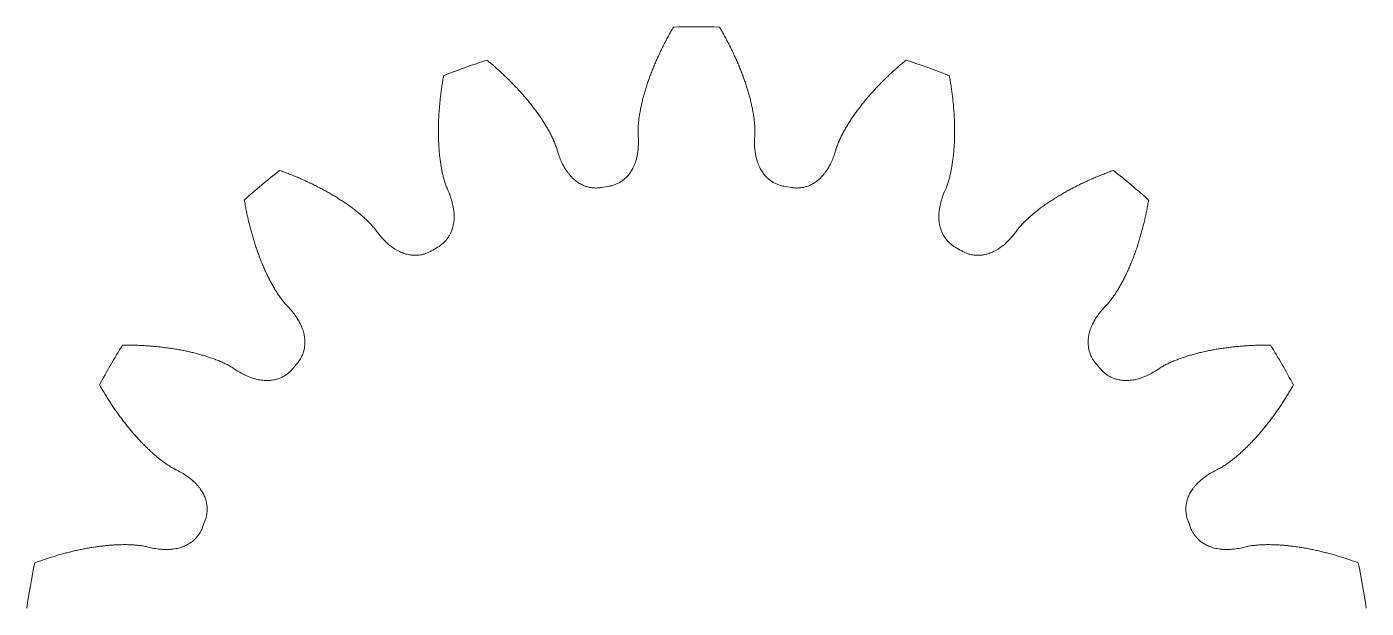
# Model space of a CAD drawing. Header units: millimetres. Extents: x -258 to 255, y -29 to 158.
# Drawn here: x 43.65 to 83.25, y 103.5 to 120.7 of the extents above; entities that cross this region are included whole.
import ezdxf

# ---------------------------------------------------------------- set-up
doc = ezdxf.new("R2010")
doc.units = ezdxf.units.MM
doc.linetypes.add('K5LT_BASIC', pattern=[0])
doc.layers.add('Системный слой', color=7, linetype='Continuous', true_color=0xffffff)

msp = doc.modelspace()

# ---------------------------------------------------------------- linework, layer by layer
at = {"layer": 'Системный слой', "color": 0, "linetype": 'K5LT_BASIC', "lineweight": 9}
for radius, start, end in [(20, 88.0472, 91.9528), (20, 108.0472, 111.9528), (20, 68.0472, 71.9528), (20, 128.0472, 131.9528), (20, 48.0472, 51.9528), (15.5, 99.5903, 100.4097), (15.5, 79.5903, 80.4097), (15.5, 119.5903, 120.4097), (15.5, 59.5903, 60.4097), (20, 148.0472, 151.9528), (20, 28.0472, 31.9528), (15.5, 139.5903, 140.4097), (15.5, 39.5903, 40.4097), (15.5, 159.5903, 160.4097), (15.5, 19.5903, 20.4097), (20, 168.0472, 171.9528), (20, 8.0472, 11.9528)]:
    msp.add_arc((63.449, 100.705), radius, start, end, dxfattribs=at)
for points in [[(61.724, 117.534), (61.722, 117.577), (61.721, 117.62), (61.722, 117.663), (61.722, 117.706), (61.725, 117.749), (61.728, 117.793), (61.731, 117.836), (61.736, 117.88), (61.74, 117.923), (61.745, 117.967), (61.751, 118.01), (61.758, 118.054), (61.764, 118.097), (61.771, 118.141), (61.779, 118.185), (61.787, 118.229), (61.795, 118.273), (61.804, 118.316), (61.813, 118.36), (61.823, 118.404), (61.833, 118.448), (61.844, 118.492), (61.854, 118.536), (61.866, 118.58), (61.877, 118.624), (61.889, 118.668), (61.901, 118.712), (61.914, 118.756), (61.927, 118.8), (61.94, 118.844), (61.953, 118.888), (61.967, 118.932), (61.982, 118.976), (61.996, 119.02), (62.011, 119.065), (62.026, 119.109), (62.042, 119.153), (62.058, 119.197), (62.074, 119.241), (62.09, 119.285), (62.107, 119.329), (62.124, 119.373), (62.141, 119.418), (62.159, 119.462), (62.177, 119.506), (62.195, 119.55), (62.214, 119.594), (62.233, 119.638), (62.252, 119.683), (62.271, 119.727), (62.291, 119.771), (62.311, 119.815), (62.331, 119.859), (62.351, 119.903), (62.372, 119.947), (62.393, 119.991), (62.415, 120.035), (62.436, 120.079), (62.458, 120.123), (62.48, 120.167), (62.503, 120.211), (62.526, 120.255), (62.549, 120.299), (62.572, 120.343), (62.595, 120.387), (62.619, 120.431), (62.643, 120.475), (62.668, 120.518), (62.692, 120.562), (62.717, 120.606), (62.742, 120.65), (62.768, 120.693)], [(65.175, 117.534), (65.177, 117.577), (65.178, 117.62), (65.177, 117.663), (65.176, 117.706), (65.174, 117.749), (65.171, 117.793), (65.167, 117.836), (65.163, 117.88), (65.158, 117.923), (65.153, 117.967), (65.148, 118.01), (65.141, 118.054), (65.135, 118.097), (65.127, 118.141), (65.12, 118.185), (65.112, 118.229), (65.103, 118.273), (65.094, 118.316), (65.085, 118.36), (65.076, 118.404), (65.065, 118.448), (65.055, 118.492), (65.044, 118.536), (65.033, 118.58), (65.022, 118.624), (65.01, 118.668), (64.997, 118.712), (64.985, 118.756), (64.972, 118.8), (64.959, 118.844), (64.945, 118.888), (64.931, 118.932), (64.917, 118.976), (64.903, 119.02), (64.888, 119.065), (64.872, 119.109), (64.857, 119.153), (64.841, 119.197), (64.825, 119.241), (64.809, 119.285), (64.792, 119.329), (64.775, 119.373), (64.757, 119.418), (64.74, 119.462), (64.722, 119.506), (64.704, 119.55), (64.685, 119.594), (64.666, 119.638), (64.647, 119.683), (64.628, 119.727), (64.608, 119.771), (64.588, 119.815), (64.568, 119.859), (64.547, 119.903), (64.527, 119.947), (64.505, 119.991), (64.484, 120.035), (64.462, 120.079), (64.441, 120.123), (64.418, 120.167), (64.396, 120.211), (64.373, 120.255), (64.35, 120.299), (64.327, 120.343), (64.303, 120.387), (64.279, 120.431), (64.255, 120.475), (64.231, 120.518), (64.206, 120.562), (64.182, 120.606), (64.156, 120.65), (64.131, 120.693)], [(59.315, 117.109), (59.302, 117.15), (59.288, 117.191), (59.273, 117.231), (59.257, 117.271), (59.24, 117.311), (59.222, 117.351), (59.205, 117.391), (59.186, 117.43), (59.166, 117.469), (59.147, 117.508), (59.126, 117.547), (59.105, 117.586), (59.084, 117.625), (59.063, 117.664), (59.04, 117.702), (59.018, 117.74), (58.995, 117.779), (58.972, 117.817), (58.948, 117.855), (58.924, 117.893), (58.9, 117.931), (58.875, 117.968), (58.85, 118.006), (58.824, 118.043), (58.798, 118.081), (58.772, 118.118), (58.745, 118.155), (58.719, 118.193), (58.691, 118.23), (58.664, 118.266), (58.636, 118.303), (58.608, 118.34), (58.579, 118.376), (58.551, 118.413), (58.522, 118.449), (58.492, 118.485), (58.463, 118.522), (58.433, 118.558), (58.402, 118.594), (58.372, 118.63), (58.341, 118.665), (58.31, 118.701), (58.278, 118.737), (58.247, 118.772), (58.215, 118.807), (58.183, 118.843), (58.15, 118.878), (58.117, 118.913), (58.084, 118.948), (58.051, 118.983), (58.017, 119.017), (57.984, 119.052), (57.949, 119.086), (57.915, 119.121), (57.88, 119.155), (57.846, 119.189), (57.81, 119.223), (57.775, 119.257), (57.739, 119.291), (57.703, 119.325), (57.667, 119.358), (57.631, 119.392), (57.594, 119.425), (57.557, 119.459), (57.52, 119.492), (57.483, 119.525), (57.445, 119.558), (57.407, 119.591), (57.369, 119.623), (57.331, 119.656), (57.292, 119.689), (57.253, 119.721)], [(67.584, 117.109), (67.597, 117.15), (67.611, 117.191), (67.626, 117.231), (67.641, 117.271), (67.659, 117.311), (67.676, 117.351), (67.694, 117.391), (67.713, 117.43), (67.732, 117.469), (67.752, 117.508), (67.772, 117.547), (67.793, 117.586), (67.814, 117.625), (67.836, 117.664), (67.858, 117.702), (67.881, 117.74), (67.904, 117.779), (67.927, 117.817), (67.951, 117.855), (67.975, 117.893), (67.999, 117.931), (68.024, 117.968), (68.049, 118.006), (68.075, 118.043), (68.101, 118.081), (68.127, 118.118), (68.153, 118.155), (68.18, 118.193), (68.207, 118.23), (68.235, 118.266), (68.263, 118.303), (68.291, 118.34), (68.319, 118.376), (68.348, 118.413), (68.377, 118.449), (68.407, 118.485), (68.436, 118.522), (68.466, 118.558), (68.496, 118.594), (68.527, 118.63), (68.558, 118.665), (68.589, 118.701), (68.62, 118.737), (68.652, 118.772), (68.684, 118.807), (68.716, 118.843), (68.749, 118.878), (68.781, 118.913), (68.815, 118.948), (68.848, 118.983), (68.881, 119.017), (68.915, 119.052), (68.949, 119.086), (68.984, 119.121), (69.018, 119.155), (69.053, 119.189), (69.088, 119.223), (69.124, 119.257), (69.159, 119.291), (69.195, 119.325), (69.231, 119.358), (69.268, 119.392), (69.305, 119.425), (69.341, 119.459), (69.379, 119.492), (69.416, 119.525), (69.454, 119.558), (69.491, 119.591), (69.53, 119.623), (69.568, 119.656), (69.607, 119.689), (69.645, 119.721)], [(56.072, 115.929), (56.055, 115.969), (56.04, 116.009), (56.026, 116.049), (56.012, 116.09), (55.999, 116.132), (55.988, 116.173), (55.976, 116.215), (55.965, 116.258), (55.955, 116.3), (55.944, 116.343), (55.935, 116.386), (55.926, 116.429), (55.917, 116.472), (55.909, 116.516), (55.901, 116.559), (55.894, 116.603), (55.887, 116.647), (55.88, 116.691), (55.874, 116.736), (55.868, 116.78), (55.862, 116.825), (55.857, 116.87), (55.852, 116.915), (55.848, 116.96), (55.843, 117.005), (55.839, 117.051), (55.836, 117.096), (55.832, 117.142), (55.83, 117.188), (55.827, 117.234), (55.825, 117.28), (55.823, 117.326), (55.821, 117.372), (55.819, 117.419), (55.818, 117.465), (55.818, 117.512), (55.817, 117.559), (55.817, 117.606), (55.817, 117.653), (55.817, 117.7), (55.818, 117.747), (55.819, 117.794), (55.82, 117.842), (55.821, 117.889), (55.823, 117.937), (55.825, 117.985), (55.828, 118.032), (55.83, 118.08), (55.833, 118.128), (55.836, 118.176), (55.84, 118.224), (55.843, 118.273), (55.847, 118.321), (55.852, 118.37), (55.856, 118.418), (55.861, 118.467), (55.866, 118.515), (55.871, 118.564), (55.877, 118.613), (55.882, 118.662), (55.888, 118.711), (55.895, 118.76), (55.901, 118.809), (55.908, 118.858), (55.915, 118.908), (55.923, 118.957), (55.93, 119.007), (55.938, 119.056), (55.947, 119.106), (55.955, 119.155), (55.963, 119.205), (55.973, 119.255)], [(70.827, 115.929), (70.843, 115.969), (70.859, 116.009), (70.873, 116.049), (70.887, 116.09), (70.899, 116.132), (70.911, 116.173), (70.923, 116.215), (70.934, 116.258), (70.944, 116.3), (70.954, 116.343), (70.964, 116.386), (70.973, 116.429), (70.982, 116.472), (70.99, 116.516), (70.997, 116.559), (71.005, 116.603), (71.012, 116.647), (71.019, 116.691), (71.025, 116.736), (71.031, 116.78), (71.036, 116.825), (71.042, 116.87), (71.047, 116.915), (71.051, 116.96), (71.056, 117.005), (71.059, 117.051), (71.063, 117.096), (71.066, 117.142), (71.069, 117.188), (71.072, 117.234), (71.074, 117.28), (71.076, 117.326), (71.078, 117.372), (71.079, 117.419), (71.08, 117.465), (71.081, 117.512), (71.082, 117.559), (71.082, 117.606), (71.082, 117.653), (71.082, 117.7), (71.081, 117.747), (71.08, 117.794), (71.079, 117.842), (71.077, 117.889), (71.075, 117.937), (71.073, 117.985), (71.071, 118.032), (71.068, 118.08), (71.066, 118.128), (71.063, 118.176), (71.059, 118.224), (71.055, 118.273), (71.052, 118.321), (71.047, 118.37), (71.043, 118.418), (71.038, 118.467), (71.033, 118.515), (71.028, 118.564), (71.022, 118.613), (71.016, 118.662), (71.01, 118.711), (71.004, 118.76), (70.997, 118.809), (70.991, 118.858), (70.983, 118.908), (70.976, 118.957), (70.968, 119.007), (70.96, 119.056), (70.952, 119.106), (70.944, 119.155), (70.935, 119.205), (70.926, 119.255)], [(61.724, 117.534), (61.731, 117.453), (61.735, 117.372), (61.734, 117.291), (61.734, 117.23), (61.731, 117.169), (61.726, 117.108), (61.722, 117.06), (61.716, 117.011), (61.709, 116.963), (61.702, 116.923), (61.695, 116.884), (61.686, 116.844), (61.678, 116.811), (61.669, 116.777), (61.659, 116.744), (61.65, 116.715), (61.64, 116.686), (61.629, 116.657), (61.619, 116.632), (61.609, 116.606), (61.598, 116.581), (61.587, 116.558), (61.576, 116.535), (61.564, 116.513), (61.553, 116.492), (61.541, 116.471), (61.529, 116.451), (61.518, 116.432), (61.506, 116.414), (61.493, 116.395), (61.481, 116.378), (61.468, 116.361), (61.455, 116.344), (61.443, 116.328), (61.43, 116.313), (61.416, 116.298), (61.403, 116.283), (61.39, 116.269), (61.376, 116.255), (61.362, 116.241), (61.348, 116.228), (61.334, 116.215), (61.32, 116.203), (61.306, 116.191), (61.292, 116.179), (61.277, 116.168), (61.263, 116.157), (61.248, 116.146), (61.233, 116.136), (61.218, 116.126), (61.203, 116.117), (61.188, 116.107), (61.173, 116.098), (61.158, 116.09), (61.142, 116.081), (61.127, 116.073), (61.111, 116.066), (61.095, 116.058), (61.08, 116.051), (61.064, 116.045), (61.048, 116.038), (61.032, 116.032), (61.015, 116.026), (60.999, 116.021), (60.983, 116.016), (60.967, 116.011), (60.95, 116.006), (60.934, 116.002), (60.917, 115.998), (60.901, 115.994), (60.884, 115.991), (60.867, 115.988)], [(65.175, 117.534), (65.168, 117.453), (65.164, 117.372), (65.165, 117.291), (65.165, 117.23), (65.167, 117.169), (65.173, 117.108), (65.177, 117.06), (65.182, 117.011), (65.19, 116.963), (65.196, 116.923), (65.204, 116.884), (65.213, 116.844), (65.221, 116.811), (65.23, 116.777), (65.24, 116.744), (65.249, 116.715), (65.259, 116.686), (65.27, 116.657), (65.279, 116.632), (65.29, 116.606), (65.301, 116.581), (65.312, 116.558), (65.323, 116.535), (65.335, 116.513), (65.346, 116.492), (65.357, 116.471), (65.37, 116.451), (65.381, 116.432), (65.393, 116.414), (65.406, 116.395), (65.418, 116.378), (65.431, 116.361), (65.444, 116.344), (65.456, 116.328), (65.469, 116.313), (65.483, 116.298), (65.496, 116.283), (65.509, 116.269), (65.523, 116.255), (65.536, 116.241), (65.55, 116.228), (65.564, 116.215), (65.578, 116.203), (65.593, 116.191), (65.607, 116.179), (65.621, 116.168), (65.636, 116.157), (65.651, 116.146), (65.665, 116.136), (65.68, 116.126), (65.695, 116.117), (65.71, 116.107), (65.726, 116.098), (65.741, 116.09), (65.756, 116.081), (65.772, 116.073), (65.788, 116.066), (65.803, 116.058), (65.819, 116.051), (65.835, 116.045), (65.851, 116.038), (65.867, 116.032), (65.883, 116.026), (65.899, 116.021), (65.916, 116.016), (65.932, 116.011), (65.949, 116.006), (65.965, 116.002), (65.982, 115.998), (65.998, 115.994), (66.015, 115.991), (66.032, 115.988)], [(59.315, 117.109), (59.336, 117.031), (59.36, 116.953), (59.388, 116.877), (59.41, 116.82), (59.433, 116.763), (59.458, 116.708), (59.479, 116.664), (59.501, 116.62), (59.524, 116.578), (59.544, 116.543), (59.565, 116.508), (59.587, 116.474), (59.606, 116.445), (59.625, 116.417), (59.646, 116.389), (59.665, 116.365), (59.684, 116.341), (59.704, 116.318), (59.722, 116.297), (59.74, 116.277), (59.76, 116.257), (59.777, 116.239), (59.795, 116.221), (59.814, 116.204), (59.832, 116.188), (59.85, 116.173), (59.868, 116.158), (59.885, 116.145), (59.903, 116.131), (59.921, 116.118), (59.939, 116.106), (59.956, 116.094), (59.974, 116.083), (59.992, 116.073), (60.009, 116.062), (60.027, 116.053), (60.044, 116.043), (60.062, 116.034), (60.08, 116.026), (60.097, 116.018), (60.114, 116.01), (60.132, 116.003), (60.149, 115.996), (60.167, 115.99), (60.184, 115.984), (60.202, 115.978), (60.219, 115.973), (60.237, 115.968), (60.254, 115.963), (60.271, 115.959), (60.289, 115.955), (60.306, 115.952), (60.324, 115.948), (60.341, 115.946), (60.358, 115.943), (60.376, 115.941), (60.393, 115.939), (60.41, 115.937), (60.427, 115.936), (60.445, 115.936), (60.462, 115.935), (60.479, 115.935), (60.496, 115.935), (60.513, 115.935), (60.53, 115.936), (60.548, 115.937), (60.564, 115.938), (60.581, 115.94), (60.598, 115.942), (60.615, 115.944), (60.632, 115.947), (60.649, 115.95)], [(67.584, 117.109), (67.563, 117.031), (67.538, 116.953), (67.51, 116.877), (67.489, 116.82), (67.466, 116.763), (67.44, 116.708), (67.42, 116.664), (67.398, 116.62), (67.374, 116.578), (67.355, 116.543), (67.334, 116.508), (67.312, 116.474), (67.293, 116.445), (67.273, 116.417), (67.252, 116.389), (67.234, 116.365), (67.215, 116.341), (67.195, 116.318), (67.177, 116.297), (67.158, 116.277), (67.139, 116.257), (67.121, 116.239), (67.103, 116.221), (67.084, 116.204), (67.067, 116.188), (67.049, 116.173), (67.031, 116.158), (67.013, 116.145), (66.995, 116.131), (66.977, 116.118), (66.96, 116.106), (66.942, 116.094), (66.924, 116.083), (66.907, 116.073), (66.89, 116.062), (66.872, 116.053), (66.854, 116.043), (66.837, 116.034), (66.819, 116.026), (66.802, 116.018), (66.784, 116.01), (66.767, 116.003), (66.749, 115.996), (66.732, 115.99), (66.714, 115.984), (66.697, 115.978), (66.68, 115.973), (66.662, 115.968), (66.645, 115.963), (66.627, 115.959), (66.61, 115.955), (66.593, 115.952), (66.575, 115.948), (66.558, 115.946), (66.54, 115.943), (66.523, 115.941), (66.506, 115.939), (66.489, 115.937), (66.471, 115.936), (66.454, 115.936), (66.437, 115.935), (66.42, 115.935), (66.402, 115.935), (66.385, 115.935), (66.368, 115.936), (66.351, 115.937), (66.334, 115.938), (66.317, 115.94), (66.3, 115.942), (66.284, 115.944), (66.267, 115.947), (66.25, 115.95)], [(53.954, 114.706), (53.928, 114.74), (53.901, 114.774), (53.872, 114.806), (53.844, 114.839), (53.814, 114.87), (53.784, 114.901), (53.754, 114.933), (53.723, 114.963), (53.691, 114.993), (53.659, 115.023), (53.627, 115.053), (53.594, 115.082), (53.561, 115.112), (53.527, 115.141), (53.493, 115.169), (53.459, 115.198), (53.424, 115.226), (53.389, 115.253), (53.354, 115.281), (53.318, 115.309), (53.282, 115.336), (53.246, 115.363), (53.21, 115.389), (53.173, 115.416), (53.136, 115.442), (53.098, 115.468), (53.061, 115.494), (53.023, 115.52), (52.985, 115.545), (52.946, 115.57), (52.907, 115.596), (52.868, 115.62), (52.829, 115.645), (52.79, 115.67), (52.75, 115.694), (52.71, 115.718), (52.67, 115.742), (52.629, 115.765), (52.588, 115.789), (52.547, 115.812), (52.506, 115.835), (52.465, 115.858), (52.423, 115.881), (52.381, 115.903), (52.339, 115.925), (52.297, 115.947), (52.254, 115.969), (52.211, 115.991), (52.168, 116.013), (52.125, 116.034), (52.082, 116.055), (52.038, 116.076), (51.994, 116.097), (51.95, 116.117), (51.906, 116.138), (51.861, 116.158), (51.817, 116.178), (51.772, 116.198), (51.727, 116.217), (51.682, 116.237), (51.636, 116.256), (51.59, 116.275), (51.545, 116.294), (51.498, 116.313), (51.452, 116.331), (51.406, 116.349), (51.359, 116.367), (51.312, 116.385), (51.265, 116.403), (51.218, 116.421), (51.171, 116.438), (51.123, 116.455)], [(72.945, 114.706), (72.971, 114.74), (72.998, 114.774), (73.026, 114.806), (73.055, 114.839), (73.084, 114.87), (73.115, 114.901), (73.145, 114.933), (73.176, 114.963), (73.208, 114.993), (73.24, 115.023), (73.272, 115.053), (73.305, 115.082), (73.338, 115.112), (73.372, 115.141), (73.406, 115.169), (73.44, 115.198), (73.475, 115.226), (73.51, 115.253), (73.545, 115.281), (73.58, 115.309), (73.616, 115.336), (73.653, 115.363), (73.689, 115.389), (73.726, 115.416), (73.763, 115.442), (73.8, 115.468), (73.838, 115.494), (73.876, 115.52), (73.914, 115.545), (73.953, 115.57), (73.991, 115.596), (74.03, 115.62), (74.07, 115.645), (74.109, 115.67), (74.149, 115.694), (74.189, 115.718), (74.229, 115.742), (74.27, 115.765), (74.31, 115.789), (74.351, 115.812), (74.393, 115.835), (74.434, 115.858), (74.476, 115.881), (74.518, 115.903), (74.56, 115.925), (74.602, 115.947), (74.645, 115.969), (74.687, 115.991), (74.73, 116.013), (74.774, 116.034), (74.817, 116.055), (74.861, 116.076), (74.905, 116.097), (74.949, 116.117), (74.993, 116.138), (75.037, 116.158), (75.082, 116.178), (75.127, 116.198), (75.172, 116.217), (75.217, 116.237), (75.263, 116.256), (75.308, 116.275), (75.354, 116.294), (75.4, 116.313), (75.447, 116.331), (75.493, 116.349), (75.54, 116.367), (75.586, 116.385), (75.633, 116.403), (75.681, 116.421), (75.728, 116.438), (75.776, 116.455)], [(56.072, 115.929), (56.107, 115.855), (56.137, 115.78), (56.165, 115.704), (56.185, 115.647), (56.204, 115.588), (56.22, 115.529), (56.233, 115.482), (56.244, 115.435), (56.253, 115.387), (56.261, 115.348), (56.267, 115.308), (56.272, 115.268), (56.276, 115.234), (56.279, 115.199), (56.281, 115.164), (56.283, 115.134), (56.283, 115.103), (56.283, 115.073), (56.282, 115.045), (56.281, 115.018), (56.279, 114.99), (56.277, 114.965), (56.275, 114.94), (56.271, 114.915), (56.268, 114.891), (56.264, 114.868), (56.259, 114.845), (56.255, 114.823), (56.25, 114.801), (56.244, 114.78), (56.239, 114.76), (56.233, 114.739), (56.226, 114.719), (56.22, 114.7), (56.213, 114.681), (56.206, 114.662), (56.198, 114.644), (56.191, 114.625), (56.182, 114.608), (56.174, 114.59), (56.166, 114.573), (56.157, 114.556), (56.148, 114.54), (56.139, 114.524), (56.129, 114.508), (56.12, 114.493), (56.11, 114.477), (56.099, 114.462), (56.089, 114.448), (56.079, 114.433), (56.068, 114.419), (56.057, 114.405), (56.045, 114.391), (56.034, 114.378), (56.022, 114.365), (56.011, 114.352), (55.998, 114.34), (55.986, 114.327), (55.974, 114.315), (55.961, 114.304), (55.948, 114.292), (55.935, 114.281), (55.922, 114.27), (55.909, 114.259), (55.895, 114.249), (55.881, 114.239), (55.868, 114.229), (55.853, 114.219), (55.839, 114.21), (55.825, 114.201), (55.81, 114.192), (55.796, 114.183)], [(70.827, 115.929), (70.792, 115.855), (70.761, 115.78), (70.734, 115.704), (70.714, 115.647), (70.695, 115.588), (70.679, 115.529), (70.666, 115.482), (70.655, 115.435), (70.646, 115.387), (70.638, 115.348), (70.632, 115.308), (70.627, 115.268), (70.623, 115.234), (70.62, 115.199), (70.618, 115.164), (70.616, 115.134), (70.616, 115.103), (70.616, 115.073), (70.616, 115.045), (70.617, 115.018), (70.619, 114.99), (70.621, 114.965), (70.624, 114.94), (70.628, 114.915), (70.631, 114.891), (70.635, 114.868), (70.639, 114.845), (70.644, 114.823), (70.649, 114.801), (70.654, 114.78), (70.66, 114.76), (70.666, 114.739), (70.672, 114.719), (70.679, 114.7), (70.686, 114.681), (70.693, 114.662), (70.7, 114.644), (70.708, 114.625), (70.716, 114.608), (70.724, 114.59), (70.733, 114.573), (70.742, 114.556), (70.751, 114.54), (70.76, 114.524), (70.77, 114.508), (70.779, 114.493), (70.789, 114.477), (70.799, 114.462), (70.81, 114.448), (70.82, 114.433), (70.831, 114.419), (70.842, 114.405), (70.853, 114.391), (70.865, 114.378), (70.876, 114.365), (70.888, 114.352), (70.9, 114.34), (70.913, 114.327), (70.925, 114.315), (70.938, 114.304), (70.95, 114.292), (70.963, 114.281), (70.977, 114.27), (70.99, 114.259), (71.004, 114.249), (71.017, 114.239), (71.031, 114.229), (71.045, 114.219), (71.06, 114.21), (71.074, 114.201), (71.088, 114.192), (71.103, 114.183)], [(51.31, 112.488), (51.281, 112.519), (51.253, 112.552), (51.226, 112.585), (51.198, 112.619), (51.172, 112.653), (51.147, 112.688), (51.122, 112.724), (51.097, 112.76), (51.073, 112.796), (51.048, 112.833), (51.025, 112.87), (51.002, 112.907), (50.979, 112.945), (50.956, 112.983), (50.934, 113.022), (50.912, 113.06), (50.89, 113.099), (50.869, 113.139), (50.848, 113.178), (50.827, 113.218), (50.806, 113.258), (50.786, 113.298), (50.766, 113.339), (50.746, 113.38), (50.727, 113.421), (50.708, 113.462), (50.689, 113.504), (50.67, 113.546), (50.652, 113.588), (50.634, 113.63), (50.615, 113.673), (50.598, 113.715), (50.58, 113.758), (50.563, 113.801), (50.546, 113.845), (50.53, 113.888), (50.513, 113.932), (50.497, 113.976), (50.481, 114.02), (50.465, 114.065), (50.449, 114.109), (50.434, 114.154), (50.419, 114.199), (50.404, 114.244), (50.39, 114.289), (50.375, 114.335), (50.361, 114.381), (50.347, 114.427), (50.333, 114.473), (50.32, 114.519), (50.307, 114.565), (50.293, 114.612), (50.281, 114.659), (50.268, 114.706), (50.256, 114.753), (50.243, 114.8), (50.232, 114.848), (50.22, 114.895), (50.208, 114.943), (50.197, 114.991), (50.186, 115.039), (50.175, 115.087), (50.165, 115.136), (50.154, 115.184), (50.144, 115.233), (50.134, 115.282), (50.124, 115.331), (50.115, 115.38), (50.106, 115.43), (50.096, 115.479), (50.088, 115.529), (50.079, 115.579)], [(75.589, 112.488), (75.618, 112.519), (75.646, 112.552), (75.673, 112.585), (75.7, 112.619), (75.726, 112.653), (75.752, 112.688), (75.777, 112.724), (75.802, 112.76), (75.826, 112.796), (75.85, 112.833), (75.874, 112.87), (75.897, 112.907), (75.92, 112.945), (75.943, 112.983), (75.965, 113.022), (75.987, 113.06), (76.009, 113.099), (76.03, 113.139), (76.051, 113.178), (76.072, 113.218), (76.092, 113.258), (76.113, 113.298), (76.133, 113.339), (76.152, 113.38), (76.172, 113.421), (76.191, 113.462), (76.21, 113.504), (76.229, 113.546), (76.247, 113.588), (76.265, 113.63), (76.283, 113.673), (76.301, 113.715), (76.318, 113.758), (76.336, 113.801), (76.353, 113.845), (76.369, 113.888), (76.386, 113.932), (76.402, 113.976), (76.418, 114.02), (76.434, 114.065), (76.449, 114.109), (76.465, 114.154), (76.48, 114.199), (76.495, 114.244), (76.509, 114.289), (76.524, 114.335), (76.538, 114.381), (76.552, 114.427), (76.566, 114.473), (76.579, 114.519), (76.592, 114.565), (76.605, 114.612), (76.618, 114.659), (76.631, 114.706), (76.643, 114.753), (76.655, 114.8), (76.667, 114.848), (76.679, 114.895), (76.69, 114.943), (76.702, 114.991), (76.713, 115.039), (76.724, 115.087), (76.734, 115.136), (76.745, 115.184), (76.755, 115.233), (76.765, 115.282), (76.774, 115.331), (76.784, 115.38), (76.793, 115.43), (76.802, 115.479), (76.811, 115.529), (76.82, 115.579)], [(53.954, 114.706), (54, 114.639), (54.05, 114.575), (54.102, 114.513), (54.142, 114.467), (54.183, 114.421), (54.226, 114.378), (54.26, 114.344), (54.295, 114.31), (54.332, 114.278), (54.363, 114.252), (54.394, 114.226), (54.426, 114.202), (54.454, 114.182), (54.482, 114.162), (54.511, 114.143), (54.537, 114.126), (54.563, 114.11), (54.59, 114.095), (54.614, 114.082), (54.638, 114.069), (54.663, 114.057), (54.686, 114.046), (54.709, 114.036), (54.732, 114.026), (54.754, 114.017), (54.776, 114.009), (54.799, 114.002), (54.82, 113.995), (54.841, 113.988), (54.862, 113.982), (54.883, 113.977), (54.904, 113.972), (54.924, 113.967), (54.944, 113.963), (54.964, 113.96), (54.984, 113.957), (55.004, 113.954), (55.023, 113.951), (55.043, 113.95), (55.062, 113.948), (55.081, 113.947), (55.1, 113.946), (55.118, 113.946), (55.137, 113.945), (55.156, 113.946), (55.174, 113.946), (55.192, 113.947), (55.21, 113.949), (55.228, 113.95), (55.246, 113.952), (55.264, 113.955), (55.281, 113.957), (55.298, 113.96), (55.316, 113.963), (55.333, 113.967), (55.35, 113.971), (55.367, 113.975), (55.384, 113.979), (55.4, 113.984), (55.417, 113.989), (55.433, 113.995), (55.449, 114), (55.465, 114.006), (55.481, 114.012), (55.497, 114.019), (55.513, 114.026), (55.528, 114.033), (55.544, 114.04), (55.559, 114.048), (55.574, 114.056), (55.589, 114.064), (55.604, 114.073)], [(72.945, 114.706), (72.899, 114.639), (72.849, 114.575), (72.797, 114.513), (72.757, 114.467), (72.716, 114.421), (72.673, 114.378), (72.639, 114.344), (72.603, 114.31), (72.567, 114.278), (72.536, 114.252), (72.505, 114.226), (72.473, 114.202), (72.445, 114.182), (72.417, 114.162), (72.387, 114.143), (72.362, 114.126), (72.336, 114.11), (72.309, 114.095), (72.285, 114.082), (72.261, 114.069), (72.236, 114.057), (72.213, 114.046), (72.19, 114.036), (72.166, 114.026), (72.145, 114.017), (72.122, 114.009), (72.1, 114.002), (72.079, 113.995), (72.058, 113.988), (72.036, 113.982), (72.016, 113.977), (71.995, 113.972), (71.975, 113.967), (71.955, 113.963), (71.935, 113.96), (71.915, 113.957), (71.895, 113.954), (71.876, 113.951), (71.856, 113.95), (71.837, 113.948), (71.818, 113.947), (71.799, 113.946), (71.78, 113.946), (71.762, 113.945), (71.743, 113.946), (71.725, 113.946), (71.707, 113.947), (71.689, 113.949), (71.671, 113.95), (71.653, 113.952), (71.635, 113.955), (71.618, 113.957), (71.6, 113.96), (71.583, 113.963), (71.566, 113.967), (71.549, 113.971), (71.532, 113.975), (71.515, 113.979), (71.498, 113.984), (71.482, 113.989), (71.466, 113.995), (71.449, 114), (71.433, 114.006), (71.417, 114.012), (71.402, 114.019), (71.386, 114.026), (71.37, 114.033), (71.355, 114.04), (71.34, 114.048), (71.325, 114.056), (71.31, 114.064), (71.295, 114.073)], [(51.31, 112.488), (51.368, 112.43), (51.422, 112.37), (51.474, 112.308), (51.513, 112.261), (51.551, 112.213), (51.586, 112.163), (51.614, 112.123), (51.64, 112.082), (51.665, 112.041), (51.686, 112.006), (51.706, 111.971), (51.724, 111.935), (51.74, 111.904), (51.754, 111.873), (51.768, 111.841), (51.78, 111.813), (51.791, 111.784), (51.801, 111.755), (51.81, 111.729), (51.818, 111.703), (51.826, 111.676), (51.833, 111.652), (51.839, 111.627), (51.844, 111.603), (51.849, 111.58), (51.853, 111.556), (51.857, 111.533), (51.86, 111.511), (51.863, 111.489), (51.865, 111.467), (51.867, 111.446), (51.868, 111.425), (51.869, 111.404), (51.869, 111.383), (51.87, 111.363), (51.869, 111.343), (51.868, 111.323), (51.867, 111.303), (51.866, 111.284), (51.864, 111.265), (51.862, 111.246), (51.859, 111.227), (51.857, 111.209), (51.853, 111.19), (51.85, 111.172), (51.846, 111.154), (51.842, 111.136), (51.837, 111.119), (51.833, 111.101), (51.828, 111.084), (51.822, 111.067), (51.817, 111.05), (51.811, 111.034), (51.805, 111.017), (51.798, 111.001), (51.792, 110.985), (51.784, 110.969), (51.777, 110.953), (51.77, 110.938), (51.762, 110.922), (51.754, 110.907), (51.745, 110.892), (51.736, 110.877), (51.728, 110.863), (51.718, 110.848), (51.709, 110.834), (51.699, 110.82), (51.689, 110.806), (51.679, 110.792), (51.669, 110.779), (51.658, 110.766), (51.647, 110.753)], [(75.589, 112.488), (75.531, 112.43), (75.476, 112.37), (75.425, 112.308), (75.386, 112.261), (75.348, 112.213), (75.313, 112.163), (75.285, 112.123), (75.258, 112.082), (75.233, 112.041), (75.213, 112.006), (75.193, 111.971), (75.175, 111.935), (75.159, 111.904), (75.144, 111.873), (75.131, 111.841), (75.119, 111.813), (75.108, 111.784), (75.098, 111.755), (75.089, 111.729), (75.08, 111.703), (75.073, 111.676), (75.066, 111.652), (75.06, 111.627), (75.055, 111.603), (75.05, 111.58), (75.045, 111.556), (75.042, 111.533), (75.039, 111.511), (75.036, 111.489), (75.034, 111.467), (75.032, 111.446), (75.031, 111.425), (75.03, 111.404), (75.029, 111.383), (75.029, 111.363), (75.03, 111.343), (75.03, 111.323), (75.031, 111.303), (75.033, 111.284), (75.035, 111.265), (75.037, 111.246), (75.04, 111.227), (75.042, 111.209), (75.045, 111.19), (75.049, 111.172), (75.053, 111.154), (75.057, 111.136), (75.061, 111.119), (75.066, 111.101), (75.071, 111.084), (75.076, 111.067), (75.082, 111.05), (75.088, 111.034), (75.094, 111.017), (75.1, 111.001), (75.107, 110.985), (75.114, 110.969), (75.122, 110.953), (75.129, 110.938), (75.137, 110.922), (75.145, 110.907), (75.154, 110.892), (75.162, 110.877), (75.171, 110.863), (75.18, 110.848), (75.19, 110.834), (75.199, 110.82), (75.209, 110.806), (75.22, 110.792), (75.23, 110.779), (75.24, 110.766), (75.252, 110.753)], [(49.738, 110.614), (49.702, 110.637), (49.665, 110.659), (49.627, 110.68), (49.589, 110.701), (49.551, 110.72), (49.512, 110.739), (49.472, 110.758), (49.433, 110.776), (49.393, 110.794), (49.352, 110.811), (49.312, 110.828), (49.271, 110.844), (49.23, 110.861), (49.188, 110.876), (49.146, 110.891), (49.105, 110.907), (49.062, 110.921), (49.02, 110.935), (48.977, 110.949), (48.935, 110.963), (48.892, 110.976), (48.848, 110.989), (48.805, 111.002), (48.761, 111.014), (48.717, 111.026), (48.673, 111.038), (48.629, 111.049), (48.585, 111.06), (48.54, 111.071), (48.495, 111.082), (48.45, 111.092), (48.405, 111.102), (48.36, 111.112), (48.314, 111.121), (48.269, 111.13), (48.223, 111.139), (48.177, 111.148), (48.131, 111.156), (48.084, 111.164), (48.038, 111.172), (47.991, 111.18), (47.945, 111.187), (47.898, 111.194), (47.851, 111.201), (47.803, 111.207), (47.756, 111.214), (47.709, 111.22), (47.661, 111.225), (47.613, 111.231), (47.565, 111.236), (47.517, 111.241), (47.469, 111.246), (47.421, 111.251), (47.372, 111.255), (47.324, 111.259), (47.275, 111.263), (47.226, 111.266), (47.177, 111.269), (47.128, 111.272), (47.079, 111.275), (47.03, 111.278), (46.98, 111.28), (46.931, 111.282), (46.881, 111.284), (46.831, 111.285), (46.781, 111.287), (46.731, 111.288), (46.681, 111.289), (46.631, 111.289), (46.581, 111.289), (46.53, 111.29), (46.48, 111.289)], [(77.161, 110.614), (77.197, 110.637), (77.234, 110.659), (77.272, 110.68), (77.309, 110.701), (77.348, 110.72), (77.387, 110.739), (77.426, 110.758), (77.466, 110.776), (77.506, 110.794), (77.546, 110.811), (77.587, 110.828), (77.628, 110.844), (77.669, 110.861), (77.711, 110.876), (77.752, 110.891), (77.794, 110.907), (77.836, 110.921), (77.879, 110.935), (77.921, 110.949), (77.964, 110.963), (78.007, 110.976), (78.051, 110.989), (78.094, 111.002), (78.138, 111.014), (78.182, 111.026), (78.226, 111.038), (78.27, 111.049), (78.314, 111.06), (78.359, 111.071), (78.404, 111.082), (78.449, 111.092), (78.494, 111.102), (78.539, 111.112), (78.585, 111.121), (78.63, 111.13), (78.676, 111.139), (78.722, 111.148), (78.768, 111.156), (78.814, 111.164), (78.861, 111.172), (78.907, 111.18), (78.954, 111.187), (79.001, 111.194), (79.048, 111.201), (79.095, 111.207), (79.143, 111.214), (79.19, 111.22), (79.238, 111.225), (79.286, 111.231), (79.333, 111.236), (79.381, 111.241), (79.43, 111.246), (79.478, 111.251), (79.526, 111.255), (79.575, 111.259), (79.624, 111.263), (79.672, 111.266), (79.721, 111.269), (79.771, 111.272), (79.82, 111.275), (79.869, 111.278), (79.918, 111.28), (79.968, 111.282), (80.018, 111.284), (80.067, 111.285), (80.117, 111.287), (80.167, 111.288), (80.218, 111.289), (80.268, 111.289), (80.318, 111.289), (80.369, 111.29), (80.419, 111.289)], [(49.738, 110.614), (49.804, 110.567), (49.873, 110.524), (49.943, 110.483), (49.996, 110.453), (50.05, 110.425), (50.105, 110.399), (50.149, 110.378), (50.194, 110.359), (50.24, 110.341), (50.277, 110.327), (50.315, 110.314), (50.354, 110.302), (50.387, 110.292), (50.421, 110.283), (50.454, 110.275), (50.484, 110.268), (50.514, 110.262), (50.544, 110.257), (50.571, 110.253), (50.599, 110.249), (50.626, 110.247), (50.651, 110.244), (50.677, 110.242), (50.702, 110.241), (50.725, 110.241), (50.749, 110.24), (50.773, 110.241), (50.795, 110.242), (50.817, 110.243), (50.839, 110.245), (50.86, 110.246), (50.881, 110.249), (50.902, 110.252), (50.922, 110.255), (50.942, 110.258), (50.962, 110.262), (50.982, 110.266), (51.001, 110.271), (51.02, 110.276), (51.038, 110.28), (51.056, 110.286), (51.075, 110.292), (51.092, 110.298), (51.11, 110.304), (51.127, 110.311), (51.144, 110.317), (51.161, 110.325), (51.177, 110.332), (51.194, 110.34), (51.21, 110.348), (51.226, 110.356), (51.241, 110.364), (51.257, 110.373), (51.272, 110.382), (51.287, 110.391), (51.301, 110.401), (51.316, 110.41), (51.33, 110.42), (51.344, 110.43), (51.358, 110.441), (51.371, 110.451), (51.385, 110.462), (51.398, 110.473), (51.411, 110.485), (51.423, 110.496), (51.435, 110.508), (51.448, 110.52), (51.46, 110.532), (51.471, 110.545), (51.483, 110.557), (51.494, 110.57), (51.505, 110.583)], [(77.161, 110.614), (77.095, 110.567), (77.026, 110.524), (76.956, 110.483), (76.903, 110.453), (76.849, 110.425), (76.793, 110.399), (76.749, 110.378), (76.705, 110.359), (76.659, 110.341), (76.622, 110.327), (76.583, 110.314), (76.545, 110.302), (76.512, 110.292), (76.478, 110.283), (76.444, 110.275), (76.415, 110.268), (76.385, 110.262), (76.355, 110.257), (76.327, 110.253), (76.3, 110.249), (76.273, 110.247), (76.247, 110.244), (76.222, 110.242), (76.197, 110.241), (76.173, 110.241), (76.15, 110.24), (76.126, 110.241), (76.104, 110.242), (76.082, 110.243), (76.06, 110.245), (76.038, 110.246), (76.017, 110.249), (75.996, 110.252), (75.976, 110.255), (75.956, 110.258), (75.936, 110.262), (75.917, 110.266), (75.898, 110.271), (75.879, 110.276), (75.861, 110.28), (75.842, 110.286), (75.824, 110.292), (75.807, 110.298), (75.789, 110.304), (75.772, 110.311), (75.755, 110.317), (75.738, 110.325), (75.721, 110.332), (75.705, 110.34), (75.689, 110.348), (75.673, 110.356), (75.658, 110.364), (75.642, 110.373), (75.627, 110.382), (75.612, 110.391), (75.597, 110.401), (75.583, 110.41), (75.569, 110.42), (75.555, 110.43), (75.541, 110.441), (75.527, 110.451), (75.514, 110.462), (75.501, 110.473), (75.488, 110.485), (75.476, 110.496), (75.463, 110.508), (75.451, 110.52), (75.439, 110.532), (75.428, 110.545), (75.416, 110.557), (75.405, 110.57), (75.394, 110.583)], [(48.012, 107.625), (47.974, 107.645), (47.936, 107.666), (47.9, 107.688), (47.862, 107.71), (47.826, 107.734), (47.79, 107.758), (47.754, 107.783), (47.719, 107.808), (47.684, 107.834), (47.648, 107.86), (47.613, 107.887), (47.579, 107.914), (47.544, 107.942), (47.51, 107.97), (47.476, 107.998), (47.442, 108.027), (47.408, 108.056), (47.375, 108.086), (47.341, 108.116), (47.308, 108.146), (47.275, 108.177), (47.242, 108.208), (47.21, 108.239), (47.177, 108.271), (47.145, 108.303), (47.113, 108.335), (47.081, 108.368), (47.049, 108.4), (47.017, 108.434), (46.986, 108.467), (46.954, 108.501), (46.923, 108.535), (46.892, 108.57), (46.861, 108.604), (46.83, 108.639), (46.8, 108.674), (46.769, 108.71), (46.739, 108.746), (46.709, 108.782), (46.679, 108.818), (46.649, 108.855), (46.619, 108.891), (46.59, 108.928), (46.56, 108.966), (46.531, 109.003), (46.502, 109.041), (46.473, 109.079), (46.444, 109.118), (46.415, 109.156), (46.387, 109.195), (46.359, 109.234), (46.33, 109.274), (46.302, 109.313), (46.274, 109.353), (46.247, 109.393), (46.219, 109.433), (46.192, 109.474), (46.164, 109.515), (46.137, 109.556), (46.11, 109.597), (46.083, 109.638), (46.057, 109.68), (46.03, 109.722), (46.004, 109.764), (45.977, 109.806), (45.951, 109.849), (45.925, 109.892), (45.9, 109.935), (45.874, 109.978), (45.848, 110.021), (45.823, 110.065), (45.798, 110.109)], [(78.886, 107.625), (78.925, 107.645), (78.962, 107.666), (78.999, 107.688), (79.036, 107.71), (79.073, 107.734), (79.108, 107.758), (79.144, 107.783), (79.18, 107.808), (79.215, 107.834), (79.25, 107.86), (79.285, 107.887), (79.32, 107.914), (79.354, 107.942), (79.389, 107.97), (79.423, 107.998), (79.457, 108.027), (79.49, 108.056), (79.524, 108.086), (79.557, 108.116), (79.59, 108.146), (79.623, 108.177), (79.656, 108.208), (79.689, 108.239), (79.721, 108.271), (79.754, 108.303), (79.786, 108.335), (79.818, 108.368), (79.85, 108.4), (79.882, 108.434), (79.913, 108.467), (79.945, 108.501), (79.976, 108.535), (80.007, 108.57), (80.038, 108.604), (80.069, 108.639), (80.099, 108.674), (80.13, 108.71), (80.16, 108.746), (80.19, 108.782), (80.22, 108.818), (80.25, 108.855), (80.279, 108.891), (80.309, 108.928), (80.339, 108.966), (80.368, 109.003), (80.397, 109.041), (80.426, 109.079), (80.455, 109.118), (80.483, 109.156), (80.512, 109.195), (80.54, 109.234), (80.568, 109.274), (80.597, 109.313), (80.624, 109.353), (80.652, 109.393), (80.68, 109.433), (80.707, 109.474), (80.735, 109.515), (80.762, 109.556), (80.789, 109.597), (80.816, 109.638), (80.842, 109.68), (80.869, 109.722), (80.895, 109.764), (80.921, 109.806), (80.947, 109.849), (80.973, 109.892), (80.999, 109.935), (81.025, 109.978), (81.05, 110.021), (81.076, 110.065), (81.101, 110.109)], [(48.012, 107.625), (48.086, 107.591), (48.158, 107.553), (48.228, 107.512), (48.28, 107.482), (48.332, 107.449), (48.382, 107.414), (48.422, 107.386), (48.461, 107.357), (48.499, 107.327), (48.53, 107.301), (48.561, 107.275), (48.59, 107.247), (48.615, 107.224), (48.64, 107.199), (48.664, 107.174), (48.684, 107.151), (48.705, 107.128), (48.724, 107.105), (48.741, 107.083), (48.758, 107.062), (48.774, 107.039), (48.789, 107.019), (48.803, 106.998), (48.817, 106.976), (48.829, 106.956), (48.841, 106.936), (48.852, 106.915), (48.863, 106.896), (48.873, 106.876), (48.883, 106.856), (48.892, 106.837), (48.9, 106.817), (48.908, 106.798), (48.916, 106.779), (48.923, 106.76), (48.929, 106.74), (48.935, 106.722), (48.941, 106.703), (48.946, 106.684), (48.951, 106.666), (48.956, 106.647), (48.959, 106.628), (48.963, 106.61), (48.967, 106.592), (48.969, 106.573), (48.972, 106.555), (48.974, 106.537), (48.976, 106.519), (48.978, 106.501), (48.979, 106.483), (48.979, 106.466), (48.98, 106.448), (48.98, 106.43), (48.98, 106.413), (48.979, 106.395), (48.979, 106.378), (48.977, 106.36), (48.976, 106.343), (48.974, 106.326), (48.972, 106.309), (48.97, 106.292), (48.967, 106.275), (48.964, 106.258), (48.96, 106.241), (48.957, 106.224), (48.953, 106.208), (48.948, 106.191), (48.944, 106.175), (48.939, 106.158), (48.934, 106.142), (48.928, 106.126), (48.922, 106.11)], [(78.886, 107.625), (78.813, 107.591), (78.741, 107.553), (78.671, 107.512), (78.618, 107.482), (78.566, 107.449), (78.516, 107.414), (78.477, 107.386), (78.437, 107.357), (78.4, 107.327), (78.369, 107.301), (78.338, 107.275), (78.309, 107.247), (78.283, 107.224), (78.259, 107.199), (78.235, 107.174), (78.214, 107.151), (78.194, 107.128), (78.175, 107.105), (78.157, 107.083), (78.14, 107.062), (78.124, 107.039), (78.11, 107.019), (78.095, 106.998), (78.082, 106.976), (78.07, 106.956), (78.058, 106.936), (78.046, 106.915), (78.036, 106.896), (78.026, 106.876), (78.016, 106.856), (78.007, 106.837), (77.999, 106.817), (77.991, 106.798), (77.983, 106.779), (77.976, 106.76), (77.97, 106.74), (77.963, 106.722), (77.958, 106.703), (77.953, 106.684), (77.948, 106.666), (77.943, 106.647), (77.939, 106.628), (77.936, 106.61), (77.932, 106.592), (77.929, 106.573), (77.927, 106.555), (77.925, 106.537), (77.923, 106.519), (77.921, 106.501), (77.92, 106.483), (77.919, 106.466), (77.919, 106.448), (77.919, 106.43), (77.919, 106.413), (77.919, 106.395), (77.92, 106.378), (77.921, 106.36), (77.923, 106.343), (77.925, 106.326), (77.927, 106.309), (77.929, 106.292), (77.932, 106.275), (77.935, 106.258), (77.938, 106.241), (77.942, 106.224), (77.946, 106.208), (77.95, 106.191), (77.955, 106.175), (77.96, 106.158), (77.965, 106.142), (77.97, 106.126), (77.976, 106.11)], [(47.176, 105.326), (47.254, 105.305), (47.333, 105.288), (47.413, 105.274), (47.473, 105.264), (47.534, 105.256), (47.595, 105.25), (47.643, 105.246), (47.692, 105.243), (47.74, 105.242), (47.781, 105.242), (47.821, 105.242), (47.861, 105.245), (47.896, 105.246), (47.93, 105.249), (47.965, 105.254), (47.995, 105.257), (48.025, 105.262), (48.055, 105.268), (48.082, 105.273), (48.109, 105.279), (48.136, 105.285), (48.161, 105.292), (48.185, 105.299), (48.209, 105.306), (48.231, 105.314), (48.254, 105.322), (48.276, 105.33), (48.296, 105.338), (48.317, 105.347), (48.337, 105.356), (48.356, 105.365), (48.375, 105.375), (48.394, 105.385), (48.412, 105.394), (48.429, 105.404), (48.447, 105.415), (48.463, 105.425), (48.48, 105.436), (48.496, 105.447), (48.512, 105.458), (48.527, 105.469), (48.542, 105.481), (48.557, 105.493), (48.571, 105.505), (48.585, 105.517), (48.598, 105.529), (48.612, 105.541), (48.625, 105.554), (48.637, 105.567), (48.65, 105.58), (48.662, 105.593), (48.674, 105.606), (48.685, 105.62), (48.696, 105.633), (48.707, 105.647), (48.718, 105.661), (48.728, 105.675), (48.738, 105.689), (48.748, 105.704), (48.757, 105.718), (48.766, 105.733), (48.775, 105.747), (48.783, 105.762), (48.792, 105.777), (48.8, 105.792), (48.807, 105.808), (48.815, 105.823), (48.822, 105.839), (48.828, 105.854), (48.835, 105.87), (48.841, 105.886), (48.847, 105.902)], [(79.723, 105.326), (79.645, 105.305), (79.566, 105.288), (79.486, 105.274), (79.426, 105.264), (79.365, 105.256), (79.304, 105.25), (79.256, 105.246), (79.207, 105.243), (79.158, 105.242), (79.118, 105.242), (79.078, 105.242), (79.037, 105.245), (79.003, 105.246), (78.968, 105.249), (78.934, 105.254), (78.904, 105.257), (78.873, 105.262), (78.843, 105.268), (78.816, 105.273), (78.789, 105.279), (78.763, 105.285), (78.738, 105.292), (78.714, 105.299), (78.69, 105.306), (78.667, 105.314), (78.645, 105.322), (78.623, 105.33), (78.602, 105.338), (78.582, 105.347), (78.562, 105.356), (78.543, 105.365), (78.524, 105.375), (78.505, 105.385), (78.487, 105.394), (78.469, 105.404), (78.452, 105.415), (78.435, 105.425), (78.419, 105.436), (78.403, 105.447), (78.387, 105.458), (78.372, 105.469), (78.357, 105.481), (78.342, 105.493), (78.328, 105.505), (78.314, 105.517), (78.3, 105.529), (78.287, 105.541), (78.274, 105.554), (78.261, 105.567), (78.249, 105.58), (78.237, 105.593), (78.225, 105.606), (78.214, 105.62), (78.203, 105.633), (78.192, 105.647), (78.181, 105.661), (78.171, 105.675), (78.161, 105.689), (78.151, 105.704), (78.142, 105.718), (78.133, 105.733), (78.124, 105.747), (78.115, 105.762), (78.107, 105.777), (78.099, 105.792), (78.092, 105.808), (78.084, 105.823), (78.077, 105.839), (78.071, 105.854), (78.064, 105.87), (78.058, 105.886), (78.052, 105.902)], [(47.176, 105.326), (47.134, 105.336), (47.091, 105.344), (47.049, 105.351), (47.006, 105.358), (46.963, 105.363), (46.92, 105.367), (46.877, 105.372), (46.833, 105.375), (46.79, 105.378), (46.746, 105.38), (46.702, 105.382), (46.658, 105.384), (46.614, 105.385), (46.569, 105.385), (46.525, 105.385), (46.48, 105.385), (46.436, 105.384), (46.391, 105.383), (46.346, 105.382), (46.301, 105.38), (46.257, 105.377), (46.211, 105.375), (46.166, 105.372), (46.121, 105.368), (46.076, 105.365), (46.03, 105.361), (45.985, 105.356), (45.939, 105.352), (45.894, 105.347), (45.848, 105.341), (45.802, 105.336), (45.756, 105.33), (45.71, 105.323), (45.664, 105.317), (45.618, 105.31), (45.572, 105.302), (45.526, 105.295), (45.48, 105.287), (45.434, 105.278), (45.387, 105.27), (45.341, 105.261), (45.295, 105.252), (45.248, 105.243), (45.201, 105.233), (45.155, 105.223), (45.108, 105.213), (45.062, 105.202), (45.015, 105.191), (44.968, 105.18), (44.921, 105.169), (44.875, 105.157), (44.827, 105.145), (44.781, 105.132), (44.734, 105.12), (44.687, 105.107), (44.64, 105.094), (44.593, 105.08), (44.545, 105.067), (44.498, 105.053), (44.451, 105.039), (44.404, 105.024), (44.357, 105.009), (44.309, 104.994), (44.262, 104.979), (44.215, 104.964), (44.168, 104.948), (44.12, 104.932), (44.073, 104.915), (44.025, 104.899), (43.978, 104.882), (43.93, 104.865), (43.883, 104.847)], [(79.723, 105.326), (79.765, 105.336), (79.807, 105.344), (79.85, 105.351), (79.892, 105.358), (79.936, 105.363), (79.979, 105.367), (80.022, 105.372), (80.066, 105.375), (80.109, 105.378), (80.153, 105.38), (80.197, 105.382), (80.241, 105.384), (80.285, 105.385), (80.329, 105.385), (80.374, 105.385), (80.418, 105.385), (80.463, 105.384), (80.507, 105.383), (80.552, 105.382), (80.597, 105.38), (80.642, 105.377), (80.687, 105.375), (80.733, 105.372), (80.778, 105.368), (80.823, 105.365), (80.869, 105.361), (80.914, 105.356), (80.96, 105.352), (81.005, 105.347), (81.051, 105.341), (81.097, 105.336), (81.143, 105.33), (81.188, 105.323), (81.234, 105.317), (81.28, 105.31), (81.326, 105.302), (81.373, 105.295), (81.419, 105.287), (81.465, 105.278), (81.511, 105.27), (81.558, 105.261), (81.604, 105.252), (81.651, 105.243), (81.697, 105.233), (81.744, 105.223), (81.791, 105.213), (81.837, 105.202), (81.884, 105.191), (81.931, 105.18), (81.978, 105.169), (82.024, 105.157), (82.071, 105.145), (82.118, 105.132), (82.165, 105.12), (82.212, 105.107), (82.259, 105.094), (82.306, 105.08), (82.353, 105.067), (82.401, 105.053), (82.448, 105.039), (82.495, 105.024), (82.542, 105.009), (82.589, 104.994), (82.637, 104.979), (82.684, 104.964), (82.731, 104.948), (82.779, 104.932), (82.826, 104.915), (82.873, 104.899), (82.921, 104.882), (82.968, 104.865), (83.016, 104.847)]]:
    msp.add_open_spline(points, degree=3, knots=[0, 0, 0, 0, 1, 1, 1, 2, 2, 2, 3, 3, 3, 4, 4, 4, 5, 5, 5, 6, 6, 6, 7, 7, 7, 8, 8, 8, 9, 9, 9, 10, 10, 10, 11, 11, 11, 12, 12, 12, 13, 13, 13, 14, 14, 14, 15, 15, 15, 16, 16, 16, 17, 17, 17, 18, 18, 18, 19, 19, 19, 20, 20, 20, 21, 21, 21, 22, 22, 22, 23, 23, 23, 24, 24, 24, 24], dxfattribs=at)

doc.saveas('drawing.dxf')
